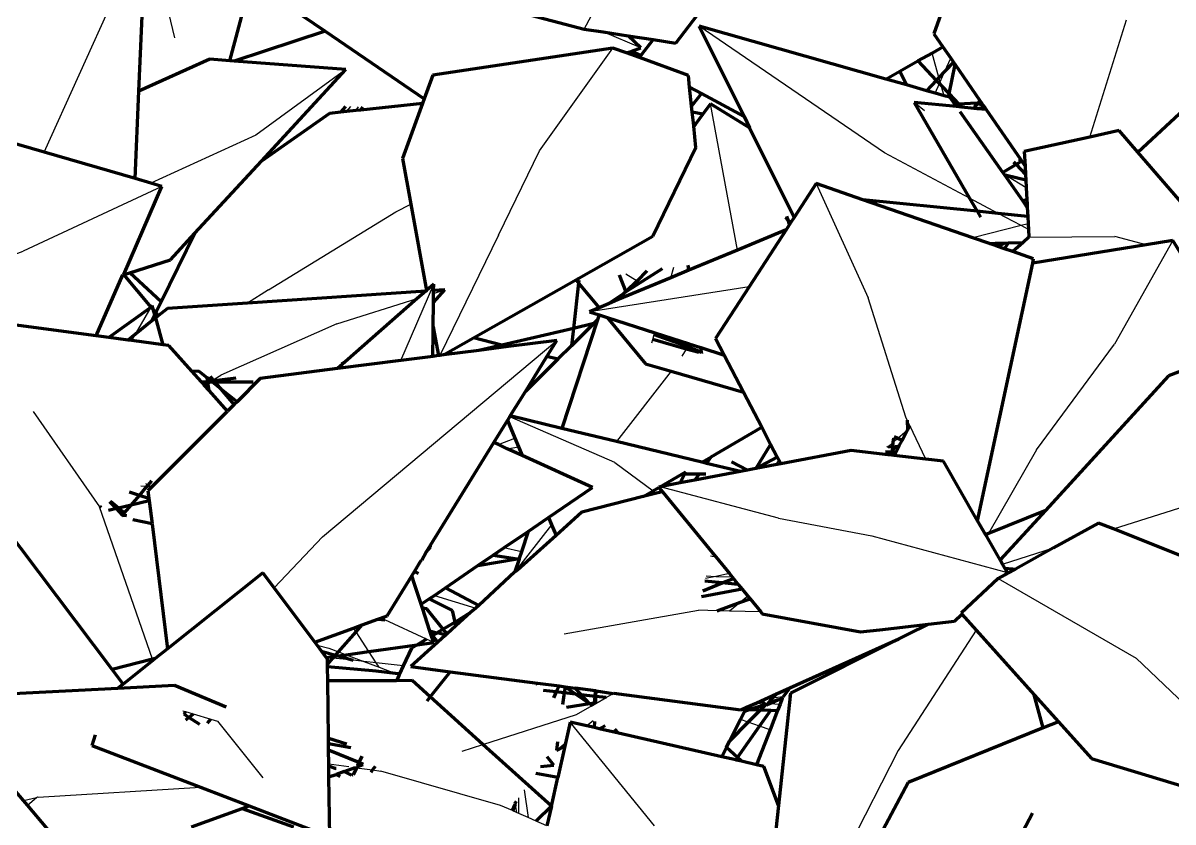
# Model space of a CAD drawing. Header units: millimetres. Extents: x 4307 to 31003, y 2809 to 20009.
# Drawn here: x 7468.9 to 7540.7, y 8043.1 to 8093 of the extents above; entities that cross this region are included whole.
import ezdxf

# ---------------------------------------------------------------- set-up
doc = ezdxf.new("R2010")
doc.units = ezdxf.units.MM
doc.layers.add('ProfileEdges', color=7, linetype='Continuous')

msp = doc.modelspace()

# ---------------------------------------------------------------- linework, layer by layer
for p, q in [((7503.914, 8092.614), (7508.449, 8101.017)), ((7470.182, 8084.923), (7476.547, 8098.984)), ((7476.81, 8098.435), (7478.332, 8092.071)), ((7522.686, 8084.889), (7511.106, 8092.794)), ((7535.52, 8085.876), (7537.809, 8093.196)), ((7507.458, 8091.443), (7505.097, 8092.435)), ((7501.133, 8085.011), (7505.713, 8091.435)), ((7526.088, 8089.592), (7525.653, 8091.121)), ((7526.458, 8089.982), (7526.82, 8090.798)), ((7489.033, 8090.101), (7483.396, 8085.999)), ((7526.166, 8089.321), (7526.458, 8089.982)), ((7525.853, 8088.616), (7526.116, 8089.21)), ((7526.166, 8089.321), (7526.088, 8089.592)), ((7526.116, 8089.21), (7526.166, 8089.321)), ((7526.232, 8089.088), (7526.166, 8089.321)), ((7526.412, 8088.458), (7526.232, 8089.088)), ((7489.061, 8087.463), (7489.343, 8087.781)), ((7489.654, 8087.525), (7489.828, 8087.764)), ((7513.498, 8078.817), (7511.814, 8087.941)), ((7525.173, 8087.523), (7524.542, 8088.038)), ((7528.426, 8088.009), (7528.441, 8087.888)), ((7528.47, 8087.647), (7528.441, 8087.888)), ((7483.396, 8085.999), (7476.838, 8082.999)), ((7498.558, 8079.751), (7501.133, 8085.011)), ((7527.989, 8082.07), (7522.686, 8084.889)), ((7530.298, 8083.468), (7531.54, 8082.731)), ((7477.53, 8082.799), (7468.867, 8078.758)), ((7518.411, 8082.972), (7521.658, 8075.844)), ((7529.795, 8081.111), (7527.989, 8082.07)), ((7484.201, 8076.337), (7492.158, 8081.199)), ((7492.158, 8081.199), (7493.093, 8081.676)), ((7531.22, 8080.354), (7529.795, 8081.111)), ((7531.22, 8080.354), (7528.203, 8079.588)), ((7531.661, 8080.466), (7531.22, 8080.354)), ((7531.681, 8080.109), (7531.22, 8080.354)), ((7498.558, 8079.751), (7494.901, 8072.242)), ((7531.707, 8079.618), (7537.081, 8079.673)), ((7539.035, 8079.145), (7537.081, 8079.673)), ((7529.491, 8079.24), (7529.503, 8079.139)), ((7540.708, 8079.413), (7537.048, 8072.947)), ((7466.216, 8077.768), (7468.867, 8078.758)), ((7509.332, 8077.086), (7509.53, 8077.759)), ((7506.515, 8077.33), (7507.222, 8076.907)), ((7484.201, 8076.337), (7482.881, 8075.51)), ((7492.473, 8071.929), (7494.517, 8076.69)), ((7494.51, 8076.112), (7495.219, 8076.336)), ((7514.229, 8076.532), (7504.242, 8074.971)), ((7488.474, 8074.208), (7493.493, 8075.791)), ((7524.024, 8068.386), (7521.658, 8075.844)), ((7475.894, 8073.58), (7476.871, 8075.266)), ((7488.474, 8074.208), (7481.212, 8071.01)), ((7475.656, 8073.169), (7475.894, 8073.58)), ((7487.579, 8060.928), (7502.214, 8073.183)), ((7508.145, 8073.034), (7508.204, 8073.236)), ((7508.204, 8073.236), (7508.295, 8073.546)), ((7508.295, 8073.546), (7508.327, 8073.657)), ((7510.295, 8072.643), (7510.029, 8072.195)), ((7510.388, 8072.801), (7510.295, 8072.643)), ((7510.484, 8072.963), (7510.388, 8072.801)), ((7532.185, 8066.339), (7537.048, 8072.947)), ((7480.741, 8070.726), (7481.212, 8071.01)), ((7509.354, 8071.254), (7505.931, 8066.864)), ((7480.183, 8070.39), (7480.409, 8070.527)), ((7480.604, 8070.644), (7480.741, 8070.726)), ((7469.491, 8068.742), (7473.64, 8062.789)), ((7505.831, 8065.56), (7499.271, 8068.413)), ((7524.109, 8068.205), (7524.024, 8068.386)), ((7524.269, 8067.866), (7524.109, 8068.205)), ((7524.105, 8067.555), (7523.514, 8067.063)), ((7525.258, 8065.767), (7524.269, 8067.866)), ((7498.558, 8066.675), (7499.586, 8067.086)), ((7523.211, 8066.799), (7522.924, 8066.549)), ((7523.514, 8067.063), (7523.211, 8066.799)), ((7499.111, 8066.422), (7499.816, 8066.544)), ((7522.914, 8066.039), (7523.131, 8066.23)), ((7523.162, 8066.258), (7523.532, 8066.584)), ((7532.185, 8066.339), (7529.187, 8061.131)), ((7505.831, 8065.56), (7508.234, 8063.793)), ((7516.082, 8065.701), (7515.855, 8065.405)), ((7476.597, 8064.053), (7476.224, 8064.071)), ((7476.669, 8064.137), (7476.534, 8064.224)), ((7476.817, 8064.043), (7476.597, 8064.053)), ((7476.817, 8064.043), (7476.669, 8064.137)), ((7476.875, 8064.005), (7476.817, 8064.043)), ((7516.061, 8062.079), (7508.658, 8064.041)), ((7536.984, 8061.41), (7544.873, 8063.913)), ((7508.234, 8063.793), (7508.441, 8063.641)), ((7476.942, 8053.275), (7473.64, 8062.789)), ((7501.882, 8061.672), (7499.591, 8058.734)), ((7516.061, 8062.079), (7521.885, 8060.987)), ((7521.885, 8060.987), (7530.362, 8058.69)), ((7529.187, 8061.131), (7529.072, 8060.931)), ((7484.55, 8057.742), (7487.579, 8060.928)), ((7499.999, 8059.975), (7498.909, 8060.229)), ((7530.061, 8059.214), (7533.234, 8060.221)), ((7511.814, 8059.735), (7512.141, 8059.668)), ((7512.148, 8058.451), (7511.498, 8058.311)), ((7511.534, 8058.474), (7512.148, 8058.451)), ((7512.989, 8058.632), (7512.148, 8058.451)), ((7512.148, 8058.451), (7513.169, 8058.412)), ((7529.777, 8058.308), (7538.414, 8053.337)), ((7493.394, 8057.915), (7493.32, 8057.956)), ((7494.573, 8057.259), (7497.141, 8056.472)), ((7513.683, 8056.831), (7513.007, 8056.287)), ((7514.154, 8057.209), (7513.683, 8056.831)), ((7502.672, 8054.864), (7511.061, 8056.341)), ((7512.235, 8056.308), (7511.061, 8056.341)), ((7513.007, 8056.287), (7512.235, 8056.308)), ((7514.953, 8056.233), (7513.007, 8056.287)), ((7489.667, 8054.983), (7489.512, 8055.221)), ((7491.462, 8055.732), (7491.218, 8055.844)), ((7494.07, 8054.531), (7491.462, 8055.732)), ((7490.464, 8053.755), (7489.667, 8054.983)), ((7494.516, 8054.325), (7494.07, 8054.531)), ((7495.24, 8054.759), (7494.756, 8054.944)), ((7528.409, 8055.1), (7523.529, 8047.588)), ((7487.231, 8054.148), (7487.972, 8053.967)), ((7487.972, 8053.967), (7488.57, 8053.739)), ((7490.922, 8053.05), (7490.464, 8053.755)), ((7476.968, 8053.2), (7476.942, 8053.275)), ((7488.217, 8053.339), (7487.804, 8053.38)), ((7489.478, 8053.216), (7488.217, 8053.339)), ((7488.57, 8053.739), (7489.052, 8053.556)), ((7489.052, 8053.556), (7490.146, 8053.139)), ((7490.146, 8053.139), (7489.478, 8053.216)), ((7490.922, 8053.05), (7490.146, 8053.139)), ((7490.146, 8053.139), (7491.101, 8052.775)), ((7492.614, 8052.855), (7490.922, 8053.05)), ((7491.101, 8052.775), (7490.922, 8053.05)), ((7543.444, 8048.538), (7538.414, 8053.337)), ((7491.101, 8052.775), (7492.126, 8052.385)), ((7492.126, 8052.385), (7492.357, 8052.297)), ((7500.936, 8051.648), (7501.005, 8051.784)), ((7504.637, 8050.507), (7505.289, 8050.881)), ((7505.289, 8050.881), (7505.731, 8051.135)), ((7516.362, 8050.925), (7515.656, 8050.841)), ((7516.787, 8050.975), (7516.675, 8050.962)), ((7503.443, 8049.823), (7504.413, 8050.379)), ((7504.413, 8050.379), (7504.436, 8050.392)), ((7504.436, 8050.392), (7504.637, 8050.507)), ((7514.698, 8050.563), (7515.275, 8050.456)), ((7515.656, 8050.841), (7515.198, 8050.787)), ((7515.386, 8050.517), (7515.505, 8050.509)), ((7515.505, 8050.509), (7516.154, 8050.465)), ((7478.851, 8050.055), (7479.02, 8050.005)), ((7479.02, 8050.005), (7479.484, 8049.866)), ((7479.484, 8049.866), (7480.585, 8049.536)), ((7480.585, 8049.536), (7481.016, 8049.407)), ((7497.595, 8047.957), (7503.443, 8049.823)), ((7514.167, 8049.339), (7513.68, 8049.508)), ((7481.016, 8049.407), (7483.852, 8045.87)), ((7508.321, 8042.878), (7503.045, 8049.355)), ((7504.481, 8049.426), (7504.094, 8049.115)), ((7514.876, 8049.094), (7514.167, 8049.339)), ((7515.533, 8048.866), (7514.876, 8049.094)), ((7502.749, 8048.033), (7502.181, 8047.576)), ((7496.291, 8047.54), (7497.595, 8047.957)), ((7523.529, 8047.588), (7519.883, 8040.412)), ((7487.964, 8046.743), (7489.207, 8046.574)), ((7489.693, 8046.507), (7490.704, 8046.369)), ((7490.704, 8046.369), (7491.22, 8046.299)), ((7498.696, 8044.148), (7491.22, 8046.299)), ((7469.815, 8044.664), (7479.953, 8045.283)), ((7468.885, 8044.459), (7469.705, 8044.64)), ((7469.133, 8044.167), (7469.705, 8044.64)), ((7469.705, 8044.64), (7469.761, 8044.686)), ((7469.761, 8044.686), (7469.815, 8044.664)), ((7499.841, 8043.644), (7499.83, 8044.618)), ((7500.179, 8045.12), (7500.424, 8043.388)), ((7499.432, 8043.824), (7498.696, 8044.148)), ((7499.466, 8043.809), (7499.432, 8043.824)), ((7499.687, 8043.712), (7499.466, 8043.809)), ((7499.609, 8044.198), (7499.687, 8043.712)), ((7499.841, 8043.644), (7499.687, 8043.712)), ((7500.424, 8043.388), (7499.841, 8043.644)), ((7500.915, 8043.172), (7500.424, 8043.388)), ((7501.593, 8042.874), (7500.915, 8043.172))]:
    msp.add_line(p, q)
at = {"layer": 'ProfileEdges', "lineweight": 211}
for p, q in [((7509.641, 8091.747), (7515.465, 8099.332)), ((7476.097, 8088.732), (7476.517, 8098.296)), ((7527.687, 8097.817), (7525.769, 8092.323)), ((7481.778, 8090.642), (7483.105, 8095.639)), ((7483.105, 8095.639), (7487.731, 8092.482)), ((7499.88, 8093.666), (7503.914, 8092.614)), ((7503.914, 8092.614), (7505.097, 8092.435)), ((7522.761, 8089.492), (7511.106, 8092.794)), ((7511.106, 8092.794), (7513.907, 8087.158)), ((7487.731, 8092.482), (7482.043, 8090.622)), ((7487.731, 8092.482), (7493.918, 8088.26)), ((7505.097, 8092.435), (7506.669, 8092.197)), ((7507.458, 8091.443), (7506.669, 8092.197)), ((7506.669, 8092.197), (7508.227, 8091.961)), ((7508.227, 8091.961), (7507.461, 8090.958)), ((7508.227, 8091.961), (7509.641, 8091.747)), ((7525.769, 8092.323), (7526.333, 8091.505)), ((7505.713, 8091.435), (7494.456, 8089.744)), ((7506.561, 8091.126), (7505.713, 8091.435)), ((7506.561, 8091.126), (7506.898, 8091.245)), ((7507.366, 8090.834), (7506.561, 8091.126)), ((7506.898, 8091.245), (7507.458, 8091.443)), ((7506.898, 8091.245), (7507.461, 8090.958)), ((7524.774, 8090.626), (7525.653, 8091.121)), ((7525.653, 8091.121), (7526.333, 8091.505)), ((7526.333, 8091.505), (7526.82, 8090.798)), ((7480.524, 8090.735), (7476.097, 8088.732)), ((7481.778, 8090.642), (7480.524, 8090.735)), ((7482.043, 8090.622), (7481.778, 8090.642)), ((7489.033, 8090.101), (7482.043, 8090.622)), ((7507.461, 8090.958), (7507.366, 8090.834)), ((7510.433, 8089.719), (7507.366, 8090.834)), ((7523.649, 8089.993), (7524.774, 8090.626)), ((7524.774, 8090.626), (7525.921, 8089.416)), ((7526.994, 8090.546), (7526.458, 8089.982)), ((7526.722, 8088.571), (7527.089, 8090.409)), ((7526.82, 8090.798), (7526.994, 8090.546)), ((7526.994, 8090.546), (7527.089, 8090.409)), ((7527.089, 8090.409), (7528.637, 8088.162)), ((7483.75, 8084.375), (7489.033, 8090.101)), ((7494.456, 8089.744), (7493.918, 8088.26)), ((7510.508, 8088.998), (7510.433, 8089.719)), ((7522.761, 8089.492), (7523.649, 8089.993)), ((7523.649, 8089.993), (7524.048, 8089.128)), ((7526.458, 8089.982), (7526.088, 8089.592)), ((7510.508, 8088.998), (7511.246, 8088.599)), ((7510.634, 8087.801), (7510.508, 8088.998)), ((7524.048, 8089.128), (7522.761, 8089.492)), ((7525.309, 8088.77), (7524.048, 8089.128)), ((7525.921, 8089.416), (7525.309, 8088.77)), ((7526.088, 8089.592), (7525.921, 8089.416)), ((7525.921, 8089.416), (7526.116, 8089.21)), ((7526.116, 8089.21), (7526.232, 8089.088)), ((7526.232, 8089.088), (7526.722, 8088.571)), ((7538.519, 8084.928), (7543.076, 8089.183)), ((7475.858, 8083.283), (7476.097, 8088.732)), ((7493.918, 8088.26), (7493.81, 8087.961)), ((7511.246, 8088.599), (7510.634, 8087.801)), ((7511.246, 8088.599), (7513.907, 8087.158)), ((7525.853, 8088.616), (7525.309, 8088.77)), ((7526.412, 8088.458), (7525.853, 8088.616)), ((7526.684, 8088.381), (7526.412, 8088.458)), ((7526.684, 8088.381), (7526.722, 8088.571)), ((7526.773, 8088.356), (7526.684, 8088.381)), ((7526.722, 8088.571), (7527.314, 8087.947)), ((7527.067, 8087.937), (7526.773, 8088.356)), ((7489.005, 8087.792), (7488.689, 8087.424)), ((7489.654, 8087.525), (7489.061, 8087.463)), ((7489.939, 8087.555), (7489.654, 8087.525)), ((7493.81, 8087.961), (7489.939, 8087.555)), ((7489.939, 8087.555), (7490.089, 8087.755)), ((7493.81, 8087.961), (7492.571, 8084.538)), ((7510.673, 8087.433), (7510.634, 8087.801)), ((7511.814, 8087.941), (7511.34, 8087.314)), ((7514.258, 8086.45), (7511.814, 8087.941)), ((7524.542, 8088.038), (7527.989, 8082.07)), ((7527.181, 8087.775), (7524.542, 8088.038)), ((7527.067, 8087.937), (7527.314, 8087.947)), ((7527.181, 8087.775), (7527.067, 8087.937)), ((7527.507, 8087.743), (7527.181, 8087.775)), ((7527.314, 8087.947), (7528.426, 8088.009)), ((7527.314, 8087.947), (7527.507, 8087.743)), ((7528.281, 8087.666), (7527.507, 8087.743)), ((7528.426, 8088.009), (7528.281, 8087.666)), ((7528.441, 8087.888), (7528.281, 8087.666)), ((7528.47, 8087.647), (7528.281, 8087.666)), ((7528.506, 8087.979), (7528.426, 8088.009)), ((7528.506, 8087.979), (7528.441, 8087.888)), ((7528.944, 8087.717), (7528.47, 8087.647)), ((7529.031, 8087.591), (7528.47, 8087.647)), ((7528.637, 8088.162), (7528.506, 8087.979)), ((7528.506, 8087.979), (7528.748, 8088.002)), ((7528.852, 8087.851), (7528.506, 8087.979)), ((7528.637, 8088.162), (7528.748, 8088.002)), ((7528.748, 8088.002), (7528.852, 8087.851)), ((7528.852, 8087.851), (7528.944, 8087.717)), ((7528.944, 8087.717), (7529.031, 8087.591)), ((7529.031, 8087.591), (7531.173, 8084.485)), ((7488.013, 8087.353), (7483.75, 8084.375)), ((7488.689, 8087.424), (7488.013, 8087.353)), ((7489.061, 8087.463), (7488.689, 8087.424)), ((7511.34, 8087.314), (7510.673, 8087.433)), ((7510.743, 8086.762), (7510.673, 8087.433)), ((7511.34, 8087.314), (7510.867, 8086.688)), ((7513.907, 8087.158), (7514.258, 8086.45)), ((7530.078, 8083.66), (7527.411, 8087.45)), ((7470.182, 8084.923), (7466.035, 8086.122)), ((7510.867, 8086.688), (7510.743, 8086.762)), ((7510.765, 8086.553), (7510.743, 8086.762)), ((7510.867, 8086.688), (7510.765, 8086.553)), ((7510.904, 8085.228), (7510.765, 8086.553)), ((7514.258, 8086.45), (7517.038, 8080.857)), ((7537.348, 8086.277), (7535.52, 8085.876)), ((7538.519, 8084.928), (7537.348, 8086.277)), ((7535.52, 8085.876), (7531.419, 8084.974)), ((7475.858, 8083.283), (7470.182, 8084.923)), ((7508.212, 8079.692), (7510.904, 8085.228)), ((7531.419, 8084.974), (7531.468, 8084.055)), ((7542.287, 8080.587), (7538.519, 8084.928)), ((7479.597, 8079.873), (7483.75, 8084.375)), ((7492.571, 8084.538), (7493.093, 8081.676)), ((7530.908, 8084.155), (7530.078, 8083.66)), ((7530.734, 8084.339), (7530.908, 8084.155)), ((7531.256, 8084.363), (7530.908, 8084.155)), ((7530.908, 8084.155), (7531.496, 8083.534)), ((7531.054, 8084.503), (7531.173, 8084.485)), ((7531.173, 8084.485), (7531.256, 8084.363)), ((7531.256, 8084.363), (7531.468, 8084.055)), ((7531.468, 8084.055), (7531.496, 8083.534)), ((7476.838, 8082.999), (7475.858, 8083.283)), ((7530.196, 8083.493), (7530.078, 8083.66)), ((7530.298, 8083.468), (7530.196, 8083.493)), ((7531.323, 8081.891), (7530.196, 8083.493)), ((7531.516, 8083.176), (7530.298, 8083.468)), ((7531.496, 8083.534), (7531.516, 8083.176)), ((7475.149, 8077.286), (7477.53, 8082.799)), ((7477.53, 8082.799), (7476.838, 8082.999)), ((7518.411, 8082.972), (7517.038, 8080.857)), ((7521.324, 8081.965), (7518.411, 8082.972)), ((7531.516, 8083.176), (7531.54, 8082.731)), ((7531.54, 8082.731), (7531.581, 8081.961)), ((7528.466, 8081.245), (7521.324, 8081.965)), ((7528.203, 8079.588), (7521.324, 8081.965)), ((7527.989, 8082.07), (7528.466, 8081.245)), ((7531.581, 8081.961), (7531.323, 8081.891)), ((7531.46, 8081.697), (7531.323, 8081.891)), ((7531.581, 8081.961), (7531.593, 8081.735)), ((7493.093, 8081.676), (7494.073, 8076.3)), ((7528.466, 8081.245), (7528.676, 8080.882)), ((7529.795, 8081.111), (7528.466, 8081.245)), ((7531.637, 8080.925), (7529.795, 8081.111)), ((7531.593, 8081.735), (7531.46, 8081.697)), ((7531.606, 8081.488), (7531.46, 8081.697)), ((7531.593, 8081.735), (7531.606, 8081.488)), ((7531.606, 8081.488), (7531.637, 8080.925)), ((7516.661, 8080.689), (7516.511, 8080.856)), ((7516.751, 8080.416), (7516.532, 8080.078)), ((7516.661, 8080.689), (7516.585, 8080.919)), ((7516.751, 8080.416), (7516.661, 8080.689)), ((7516.816, 8080.515), (7516.661, 8080.689)), ((7516.816, 8080.515), (7516.751, 8080.416)), ((7517.038, 8080.857), (7516.816, 8080.515)), ((7531.637, 8080.925), (7531.661, 8080.466)), ((7531.661, 8080.466), (7531.681, 8080.109)), ((7479.597, 8079.873), (7477.485, 8075.59)), ((7478.066, 8078.214), (7479.597, 8079.873)), ((7503.595, 8077.074), (7508.212, 8079.692)), ((7516.532, 8080.078), (7513.498, 8078.817)), ((7516.532, 8080.078), (7514.229, 8076.532)), ((7531.707, 8079.618), (7531.345, 8079.295)), ((7531.681, 8080.109), (7531.707, 8079.618)), ((7529.233, 8079.232), (7528.203, 8079.588)), ((7529.233, 8079.232), (7529.491, 8079.24)), ((7529.503, 8079.139), (7529.233, 8079.232)), ((7529.491, 8079.24), (7529.622, 8079.243)), ((7529.728, 8079.061), (7529.503, 8079.139)), ((7529.622, 8079.243), (7530.173, 8079.26)), ((7529.622, 8079.243), (7529.728, 8079.061)), ((7529.764, 8079.048), (7529.728, 8079.061)), ((7529.764, 8079.048), (7530.173, 8079.26)), ((7530.187, 8078.902), (7529.764, 8079.048)), ((7530.173, 8079.26), (7530.402, 8079.267)), ((7530.402, 8079.267), (7530.187, 8078.902)), ((7530.704, 8078.723), (7530.187, 8078.902)), ((7530.402, 8079.267), (7531.345, 8079.295)), ((7531.345, 8079.295), (7530.704, 8078.723)), ((7539.035, 8079.145), (7531.943, 8078.01)), ((7540.708, 8079.413), (7539.035, 8079.145)), ((7541.238, 8078.551), (7540.708, 8079.413)), ((7475.532, 8077.408), (7478.066, 8078.214)), ((7513.498, 8078.817), (7510.463, 8077.556)), ((7532, 8078.276), (7530.704, 8078.723)), ((7531.943, 8078.01), (7532, 8078.276)), ((7508.796, 8077.655), (7506.524, 8076.215)), ((7507.839, 8077.519), (7507.222, 8076.907)), ((7510.463, 8077.556), (7509.332, 8077.086)), ((7510.463, 8077.556), (7510.413, 8077.885)), ((7528.502, 8061.92), (7531.943, 8078.01)), ((7473.422, 8073.467), (7475.096, 8077.27)), ((7475.096, 8077.27), (7475.149, 8077.286)), ((7475.149, 8077.286), (7475.532, 8077.408)), ((7476.871, 8075.266), (7475.149, 8077.286)), ((7477.485, 8075.59), (7475.532, 8077.408)), ((7497.013, 8073.343), (7503.595, 8077.074)), ((7503.573, 8076.756), (7503.249, 8073.932)), ((7503.595, 8077.074), (7503.459, 8076.894)), ((7503.459, 8076.894), (7503.573, 8076.756)), ((7503.591, 8076.913), (7503.573, 8076.756)), ((7503.573, 8076.756), (7504.846, 8075.222)), ((7509.332, 8077.086), (7506.01, 8075.706)), ((7506.111, 8077.272), (7506.524, 8076.215)), ((7507.222, 8076.907), (7506.524, 8076.215)), ((7494.022, 8076.256), (7482.881, 8075.51)), ((7494.022, 8076.256), (7493.493, 8075.791)), ((7494.073, 8076.3), (7494.022, 8076.256)), ((7494.517, 8076.69), (7494.073, 8076.3)), ((7494.503, 8075.539), (7495.219, 8076.336)), ((7494.503, 8075.539), (7494.51, 8076.112)), ((7494.51, 8076.112), (7494.512, 8076.289)), ((7494.512, 8076.289), (7494.517, 8076.69)), ((7495.219, 8076.336), (7494.512, 8076.289)), ((7506.407, 8076.099), (7505.438, 8075.468)), ((7506.407, 8076.099), (7506.01, 8075.706)), ((7506.524, 8076.215), (7506.407, 8076.099)), ((7514.229, 8076.532), (7512.129, 8073.3)), ((7476.926, 8075.361), (7476.871, 8075.266)), ((7476.994, 8075.122), (7476.926, 8075.361)), ((7477.485, 8075.59), (7477.159, 8074.929)), ((7482.881, 8075.51), (7477.883, 8075.176)), ((7493.493, 8075.791), (7488.985, 8071.835)), ((7494.486, 8074.035), (7494.503, 8075.539)), ((7505.438, 8075.468), (7504.846, 8075.222)), ((7506.01, 8075.706), (7505.438, 8075.468)), ((7476.871, 8075.266), (7474.217, 8073.361)), ((7476.994, 8075.122), (7476.871, 8075.266)), ((7477.089, 8074.787), (7476.886, 8074.375)), ((7477.147, 8074.584), (7476.886, 8074.375)), ((7477.089, 8074.787), (7476.994, 8075.122)), ((7477.159, 8074.929), (7476.994, 8075.122)), ((7477.159, 8074.929), (7477.089, 8074.787)), ((7477.147, 8074.584), (7477.089, 8074.787)), ((7477.328, 8074.73), (7477.147, 8074.584)), ((7477.623, 8072.907), (7477.147, 8074.584)), ((7477.328, 8074.73), (7477.159, 8074.929)), ((7477.883, 8075.176), (7477.328, 8074.73)), ((7504.846, 8075.222), (7504.242, 8074.971)), ((7504.242, 8074.971), (7504.861, 8074.772)), ((7504.861, 8074.772), (7504.761, 8074.468)), ((7504.861, 8074.772), (7505.351, 8074.614)), ((7505.351, 8074.614), (7507.756, 8071.717)), ((7505.351, 8074.614), (7508.327, 8073.657)), ((7473.422, 8073.467), (7465.066, 8074.581)), ((7476.886, 8074.375), (7475.894, 8073.58)), ((7494.481, 8073.639), (7494.486, 8074.035)), ((7494.486, 8074.035), (7494.55, 8073.682)), ((7503.249, 8073.932), (7498.782, 8072.891)), ((7504.761, 8074.468), (7502.532, 8067.685)), ((7504.519, 8074.228), (7503.125, 8072.847)), ((7503.249, 8073.932), (7503.125, 8072.847)), ((7504.519, 8074.228), (7503.249, 8073.932)), ((7504.761, 8074.468), (7504.519, 8074.228)), ((7474.217, 8073.361), (7473.422, 8073.467)), ((7475.422, 8073.2), (7474.217, 8073.361)), ((7475.894, 8073.58), (7475.422, 8073.2)), ((7475.656, 8073.169), (7475.422, 8073.2)), ((7477.623, 8072.907), (7475.656, 8073.169)), ((7494.464, 8072.185), (7494.481, 8073.639)), ((7494.481, 8073.639), (7494.55, 8073.682)), ((7494.55, 8073.682), (7494.815, 8072.231)), ((7495.12, 8072.27), (7497.013, 8073.343)), ((7498.782, 8072.891), (7497.013, 8073.343)), ((7502.214, 8073.183), (7499.174, 8072.792)), ((7501.592, 8072.175), (7502.214, 8073.183)), ((7510.295, 8072.643), (7508.204, 8073.236)), ((7508.295, 8073.546), (7510.388, 8072.801)), ((7508.327, 8073.657), (7510.484, 8072.963)), ((7512.129, 8073.3), (7512.671, 8072.259)), ((7477.969, 8072.861), (7477.623, 8072.907)), ((7479.412, 8071.251), (7477.969, 8072.861)), ((7497.341, 8072.556), (7495.12, 8072.27)), ((7498.782, 8072.891), (7497.341, 8072.556)), ((7499.174, 8072.792), (7497.341, 8072.556)), ((7499.174, 8072.792), (7498.782, 8072.891)), ((7503.125, 8072.847), (7502.272, 8072.001)), ((7511.09, 8072.418), (7510.295, 8072.643)), ((7510.388, 8072.801), (7511.247, 8072.451)), ((7510.484, 8072.963), (7511.204, 8072.731)), ((7511.204, 8072.731), (7512.671, 8072.259)), ((7511.247, 8072.451), (7511.204, 8072.731)), ((7511.247, 8072.451), (7511.325, 8072.467)), ((7544.855, 8072.676), (7540.436, 8070.969)), ((7492.473, 8071.929), (7488.512, 8071.42)), ((7488.985, 8071.835), (7488.512, 8071.42)), ((7488.985, 8071.835), (7488.75, 8071.72)), ((7494.464, 8072.185), (7492.473, 8071.929)), ((7494.815, 8072.231), (7494.464, 8072.185)), ((7494.901, 8072.242), (7494.815, 8072.231)), ((7495.12, 8072.27), (7494.901, 8072.242)), ((7500.247, 8069.995), (7501.592, 8072.175)), ((7502.272, 8072.001), (7500.247, 8069.995)), ((7502.272, 8072.001), (7501.592, 8072.175)), ((7507.756, 8071.717), (7509.354, 8071.254)), ((7512.671, 8072.259), (7513.875, 8069.943)), ((7479.864, 8071.23), (7479.412, 8071.251)), ((7480.005, 8070.589), (7479.412, 8071.251)), ((7480.359, 8070.838), (7479.864, 8071.23)), ((7488.512, 8071.42), (7483.681, 8070.798)), ((7509.354, 8071.254), (7513.875, 8069.943)), ((7480.005, 8070.589), (7480.399, 8070.59)), ((7480.083, 8070.501), (7480.005, 8070.589)), ((7480.409, 8070.527), (7480.083, 8070.501)), ((7480.183, 8070.39), (7480.083, 8070.501)), ((7480.487, 8070.051), (7480.183, 8070.39)), ((7480.359, 8070.838), (7480.347, 8070.911)), ((7480.604, 8070.644), (7480.359, 8070.838)), ((7480.399, 8070.59), (7480.359, 8070.838)), ((7480.399, 8070.59), (7480.464, 8070.559)), ((7480.409, 8070.527), (7480.399, 8070.59)), ((7480.409, 8070.527), (7480.464, 8070.559)), ((7480.487, 8070.051), (7480.409, 8070.527)), ((7480.464, 8070.559), (7480.515, 8070.59)), ((7480.515, 8070.59), (7480.604, 8070.644)), ((7480.515, 8070.59), (7480.668, 8070.591)), ((7480.741, 8070.726), (7480.562, 8070.936)), ((7482.153, 8070.817), (7480.604, 8070.644)), ((7480.668, 8070.591), (7480.604, 8070.644)), ((7481.238, 8070.143), (7480.668, 8070.591)), ((7480.668, 8070.591), (7480.856, 8070.591)), ((7480.856, 8070.591), (7480.741, 8070.726)), ((7480.856, 8070.591), (7483.232, 8070.596)), ((7481.238, 8070.143), (7480.856, 8070.591)), ((7483.681, 8070.798), (7482.235, 8069.355)), ((7540.436, 8070.969), (7532.743, 8062.568)), ((7481.642, 8068.762), (7480.487, 8070.051)), ((7482.06, 8069.179), (7481.238, 8070.143)), ((7482.235, 8069.355), (7481.238, 8070.143)), ((7499.302, 8068.464), (7500.247, 8069.995)), ((7513.875, 8069.943), (7515.011, 8067.76)), ((7482.06, 8069.179), (7481.642, 8068.762)), ((7482.235, 8069.355), (7482.06, 8069.179)), ((7476.875, 8064.005), (7481.642, 8068.762)), ((7498.278, 8066.803), (7499.124, 8068.175)), ((7499.124, 8068.175), (7499.271, 8068.413)), ((7499.124, 8068.175), (7499.586, 8067.086)), ((7499.271, 8068.413), (7499.302, 8068.464)), ((7502.532, 8067.685), (7499.302, 8068.464)), ((7524.109, 8068.205), (7524.128, 8067.598)), ((7505.931, 8066.864), (7502.532, 8067.685)), ((7511.843, 8065.905), (7515.011, 8067.76)), ((7515.011, 8067.76), (7515.569, 8066.688)), ((7524.105, 8067.555), (7523.778, 8066.936)), ((7524.128, 8067.598), (7524.105, 8067.555)), ((7524.269, 8067.866), (7524.128, 8067.598)), ((7494.327, 8060.401), (7498.278, 8066.803)), ((7498.558, 8066.675), (7498.278, 8066.803)), ((7499.586, 8067.086), (7499.816, 8066.544)), ((7511.277, 8065.574), (7505.931, 8066.864)), ((7515.569, 8066.688), (7514.646, 8065.176)), ((7515.569, 8066.688), (7515.982, 8065.892)), ((7523.211, 8066.799), (7523.188, 8066.54)), ((7523.235, 8067.069), (7523.211, 8066.799)), ((7523.514, 8067.063), (7523.295, 8067.169)), ((7523.778, 8066.936), (7523.514, 8067.063)), ((7523.597, 8066.592), (7523.778, 8066.936)), ((7499.111, 8066.422), (7498.558, 8066.675)), ((7500.049, 8065.993), (7499.111, 8066.422)), ((7499.816, 8066.544), (7500.049, 8065.993)), ((7504.436, 8063.989), (7500.049, 8065.993)), ((7520.608, 8066.306), (7516.202, 8065.471)), ((7522.914, 8066.039), (7520.608, 8066.306)), ((7522.738, 8066.239), (7523.131, 8066.23)), ((7522.896, 8066.503), (7522.924, 8066.549)), ((7523.14, 8066.013), (7522.914, 8066.039)), ((7522.924, 8066.549), (7523.188, 8066.54)), ((7523.131, 8066.23), (7523.162, 8066.258)), ((7523.131, 8066.23), (7523.14, 8066.013)), ((7523.283, 8065.996), (7523.14, 8066.013)), ((7523.188, 8066.54), (7523.162, 8066.258)), ((7523.162, 8066.258), (7523.403, 8066.224)), ((7523.188, 8066.54), (7523.532, 8066.584)), ((7523.403, 8066.224), (7523.283, 8065.996)), ((7525.258, 8065.767), (7523.283, 8065.996)), ((7523.597, 8066.592), (7523.403, 8066.224)), ((7523.532, 8066.584), (7523.597, 8066.592)), ((7511.277, 8065.574), (7511.843, 8065.905)), ((7511.565, 8065.504), (7511.277, 8065.574)), ((7511.565, 8065.504), (7511.843, 8065.905)), ((7513.681, 8064.993), (7511.565, 8065.504)), ((7513.127, 8065.594), (7514.125, 8065.077)), ((7515.982, 8065.892), (7514.646, 8065.176)), ((7515.855, 8065.405), (7514.646, 8065.176)), ((7516.202, 8065.471), (7515.855, 8065.405)), ((7515.982, 8065.892), (7516.082, 8065.701)), ((7516.082, 8065.701), (7516.202, 8065.471)), ((7526.361, 8065.639), (7525.258, 8065.767)), ((7528.502, 8061.92), (7526.361, 8065.639)), ((7508.658, 8064.041), (7510.023, 8064.84)), ((7510.197, 8064.838), (7509.92, 8064.28)), ((7510.023, 8064.84), (7510.27, 8064.984)), ((7510.197, 8064.838), (7510.023, 8064.84)), ((7510.27, 8064.984), (7510.197, 8064.838)), ((7511.096, 8064.826), (7510.197, 8064.838)), ((7513.681, 8064.993), (7510.837, 8064.454)), ((7510.837, 8064.454), (7511.096, 8064.826)), ((7511.096, 8064.826), (7511.128, 8064.873)), ((7511.53, 8064.821), (7511.096, 8064.826)), ((7514.125, 8065.077), (7513.681, 8064.993)), ((7514.646, 8065.176), (7514.125, 8065.077)), ((7476.127, 8063.505), (7476.597, 8064.053)), ((7476.597, 8064.053), (7476.669, 8064.137)), ((7476.875, 8064.005), (7476.663, 8063.793)), ((7476.669, 8064.137), (7476.9, 8064.406)), ((7501.691, 8062.122), (7504.436, 8063.989)), ((7508.234, 8063.793), (7508.592, 8064.002)), ((7508.658, 8064.041), (7508.574, 8064.025)), ((7508.574, 8064.025), (7508.592, 8064.002)), ((7508.592, 8064.002), (7508.811, 8063.735)), ((7509.92, 8064.28), (7508.658, 8064.041)), ((7510.837, 8064.454), (7509.92, 8064.28)), ((7474.691, 8062.684), (7474.287, 8063.11)), ((7474.827, 8062.717), (7474.326, 8063.129)), ((7476.127, 8063.505), (7475.505, 8063.714)), ((7475.612, 8062.905), (7476.127, 8063.505)), ((7476.74, 8063.175), (7475.612, 8062.905)), ((7476.724, 8063.305), (7476.127, 8063.505)), ((7476.663, 8063.793), (7476.724, 8063.305)), ((7476.724, 8063.305), (7476.74, 8063.175)), ((7476.74, 8063.175), (7476.919, 8061.739)), ((7507.615, 8063.43), (7503.775, 8062.451)), ((7507.615, 8063.43), (7508.234, 8063.793)), ((7508.441, 8063.641), (7507.615, 8063.43)), ((7508.811, 8063.735), (7508.441, 8063.641)), ((7508.811, 8063.735), (7511.92, 8059.938)), ((7473.756, 8062.744), (7473.677, 8062.807)), ((7474.691, 8062.684), (7474.206, 8062.568)), ((7474.827, 8062.717), (7474.691, 8062.684)), ((7475.075, 8062.28), (7474.691, 8062.684)), ((7475.612, 8062.905), (7474.827, 8062.717)), ((7475.193, 8062.417), (7474.827, 8062.717)), ((7475.075, 8062.28), (7475.193, 8062.417)), ((7475.193, 8062.417), (7475.612, 8062.905)), ((7475.269, 8062.354), (7475.193, 8062.417)), ((7503.775, 8062.451), (7502.167, 8061.001)), ((7532.743, 8062.568), (7529.187, 8061.131)), ((7532.743, 8062.568), (7529.91, 8059.475)), ((7474.431, 8052.645), (7467.561, 8061.747)), ((7475.043, 8062.242), (7475.075, 8062.28)), ((7475.151, 8062.2), (7475.075, 8062.28)), ((7475.246, 8062.163), (7475.269, 8062.354)), ((7476.919, 8061.739), (7475.719, 8061.978)), ((7476.919, 8061.739), (7477.89, 8053.933)), ((7500.42, 8061.257), (7501.691, 8062.122)), ((7501.691, 8062.122), (7501.882, 8061.672)), ((7501.882, 8061.672), (7502.167, 8061.001)), ((7529, 8061.055), (7528.502, 8061.92)), ((7536.053, 8061.781), (7533.234, 8060.221)), ((7536.984, 8061.41), (7536.053, 8061.781)), ((7498.909, 8060.229), (7500.42, 8061.257)), ((7502.167, 8061.001), (7499.76, 8058.832)), ((7500.42, 8061.257), (7499.999, 8059.975)), ((7529.187, 8061.131), (7529, 8061.055)), ((7529.072, 8060.931), (7529, 8061.055)), ((7529.91, 8059.475), (7529.072, 8060.931)), ((7544.096, 8058.585), (7536.984, 8061.41)), ((7494.051, 8059.953), (7494.327, 8060.401)), ((7494.051, 8059.953), (7494.326, 8060.264)), ((7494.326, 8060.264), (7494.327, 8060.401)), ((7498.231, 8059.768), (7498.909, 8060.229)), ((7533.234, 8060.221), (7530.86, 8058.907)), ((7493.771, 8059.457), (7494.051, 8059.953)), ((7497.282, 8059.123), (7498.231, 8059.768)), ((7497.282, 8059.123), (7499.727, 8059.548)), ((7498.231, 8059.768), (7499.727, 8059.548)), ((7499.853, 8059.529), (7499.591, 8058.734)), ((7499.727, 8059.548), (7499.867, 8059.572)), ((7499.727, 8059.548), (7499.853, 8059.529)), ((7499.867, 8059.572), (7499.853, 8059.529)), ((7499.999, 8059.975), (7499.867, 8059.572)), ((7511.851, 8059.903), (7511.92, 8059.938)), ((7511.92, 8059.938), (7512.141, 8059.668)), ((7512.141, 8059.668), (7512.989, 8058.632)), ((7493.313, 8058.757), (7493.722, 8059.419)), ((7493.722, 8059.419), (7493.771, 8059.457)), ((7495.246, 8057.738), (7497.282, 8059.123)), ((7499.591, 8058.734), (7499.76, 8058.832)), ((7530.061, 8059.214), (7529.91, 8059.475)), ((7530.2, 8058.972), (7530.061, 8059.214)), ((7530.748, 8058.845), (7530.199, 8058.541)), ((7530.2, 8058.972), (7530.683, 8058.924)), ((7530.362, 8058.69), (7530.2, 8058.972)), ((7530.683, 8058.924), (7530.748, 8058.845)), ((7530.683, 8058.924), (7530.86, 8058.907)), ((7530.86, 8058.907), (7530.748, 8058.845)), ((7483.852, 8058.677), (7477.89, 8053.933)), ((7484.55, 8057.742), (7483.852, 8058.677)), ((7491.603, 8055.984), (7493.146, 8058.485)), ((7493.146, 8058.485), (7493.313, 8058.757)), ((7493.32, 8057.956), (7493.146, 8058.485)), ((7493.567, 8058.623), (7493.313, 8058.757)), ((7499.591, 8058.734), (7497.327, 8056.64)), ((7512.548, 8058.042), (7511.461, 8058.143)), ((7512.548, 8058.042), (7513.241, 8058.324)), ((7512.989, 8058.632), (7513.169, 8058.412)), ((7513.169, 8058.412), (7513.241, 8058.324)), ((7513.241, 8058.324), (7513.549, 8057.948)), ((7529.777, 8058.308), (7527.472, 8056.143)), ((7530.199, 8058.541), (7529.777, 8058.308)), ((7530.199, 8058.541), (7530.362, 8058.69)), ((7487.09, 8054.336), (7484.55, 8057.742)), ((7493.731, 8056.708), (7493.32, 8057.956)), ((7494.573, 8057.259), (7495.246, 8057.738)), ((7497.327, 8056.64), (7495.246, 8057.738)), ((7513.786, 8057.659), (7511.245, 8057.171)), ((7511.328, 8057.543), (7512.548, 8058.042)), ((7513.549, 8057.948), (7512.548, 8058.042)), ((7513.549, 8057.948), (7513.786, 8057.659)), ((7513.786, 8057.659), (7514.154, 8057.209)), ((7493.731, 8056.708), (7494.224, 8057.043)), ((7493.813, 8056.461), (7493.731, 8056.708)), ((7494.224, 8057.043), (7494.573, 8057.259)), ((7495.702, 8056.323), (7494.224, 8057.043)), ((7497.327, 8056.64), (7497.141, 8056.472)), ((7512.235, 8056.308), (7513.683, 8056.831)), ((7513.683, 8056.831), (7514.286, 8057.048)), ((7514.154, 8057.209), (7514.286, 8057.048)), ((7514.286, 8057.048), (7514.953, 8056.233)), ((7491.218, 8055.844), (7491.603, 8055.984)), ((7494.091, 8056.417), (7493.813, 8056.461)), ((7494.282, 8055.037), (7493.813, 8056.461)), ((7495.115, 8055.159), (7494.091, 8056.417)), ((7495.85, 8055.601), (7495.702, 8056.323)), ((7496.827, 8056.189), (7495.85, 8055.601)), ((7496.827, 8056.189), (7495.901, 8055.354)), ((7497.141, 8056.472), (7496.827, 8056.189)), ((7514.953, 8056.233), (7515.049, 8056.116)), ((7515.049, 8056.116), (7521.185, 8054.978)), ((7527.048, 8055.661), (7527.519, 8056.091)), ((7527.472, 8056.143), (7527.519, 8056.091)), ((7527.519, 8056.091), (7528.409, 8055.1)), ((7487.09, 8054.336), (7489.512, 8055.221)), ((7489.512, 8055.221), (7490.05, 8055.417)), ((7489.667, 8054.983), (7490.05, 8055.417)), ((7490.05, 8055.417), (7491.03, 8055.775)), ((7491.03, 8055.775), (7491.218, 8055.844)), ((7491.03, 8055.775), (7491.462, 8055.732)), ((7495.85, 8055.601), (7495.115, 8055.159)), ((7495.901, 8055.354), (7495.356, 8054.863)), ((7495.901, 8055.354), (7495.85, 8055.601)), ((7522.385, 8055.118), (7525.435, 8055.473)), ((7525.435, 8055.473), (7524.124, 8054.816)), ((7525.435, 8055.473), (7527.048, 8055.661)), ((7488.57, 8053.739), (7489.667, 8054.983)), ((7494.07, 8054.531), (7493.487, 8054.18)), ((7494.707, 8054.914), (7494.282, 8055.037)), ((7494.325, 8054.906), (7494.282, 8055.037)), ((7494.325, 8054.906), (7494.446, 8054.757)), ((7494.386, 8054.721), (7494.325, 8054.906)), ((7494.446, 8054.757), (7494.386, 8054.721)), ((7494.516, 8054.325), (7494.386, 8054.721)), ((7494.707, 8054.914), (7494.446, 8054.757)), ((7494.446, 8054.757), (7494.779, 8054.343)), ((7494.707, 8054.914), (7494.756, 8054.944)), ((7495.115, 8055.159), (7494.756, 8054.944)), ((7494.756, 8054.944), (7495.285, 8054.799)), ((7495.24, 8054.759), (7494.779, 8054.343)), ((7495.356, 8054.863), (7495.115, 8055.159)), ((7495.285, 8054.799), (7495.24, 8054.759)), ((7495.356, 8054.863), (7495.285, 8054.799)), ((7516.764, 8051.489), (7523.579, 8054.543)), ((7523.579, 8054.543), (7516.806, 8051.149)), ((7521.185, 8054.978), (7522.385, 8055.118)), ((7524.124, 8054.816), (7523.579, 8054.543)), ((7528.409, 8055.1), (7532.039, 8051.063)), ((7477.89, 8053.933), (7477.119, 8053.319)), ((7487.231, 8054.148), (7487.09, 8054.336)), ((7487.506, 8053.778), (7487.231, 8054.148)), ((7487.506, 8053.778), (7488.384, 8053.528)), ((7487.804, 8053.38), (7487.506, 8053.778)), ((7489.052, 8053.556), (7490.464, 8053.755)), ((7490.464, 8053.755), (7493.487, 8054.18)), ((7493.122, 8053.961), (7492.614, 8052.855)), ((7494.779, 8054.343), (7493.089, 8052.82)), ((7493.487, 8054.18), (7493.122, 8053.961)), ((7493.487, 8054.18), (7494.516, 8054.325)), ((7476.942, 8053.275), (7474.431, 8052.645)), ((7476.968, 8053.2), (7475.121, 8051.73)), ((7477.119, 8053.319), (7476.942, 8053.275)), ((7477.119, 8053.319), (7476.968, 8053.2)), ((7487.804, 8053.38), (7488.317, 8053.452)), ((7487.874, 8053.285), (7487.804, 8053.38)), ((7487.879, 8052.955), (7487.874, 8053.285)), ((7487.879, 8052.955), (7488.217, 8053.339)), ((7488.217, 8053.339), (7488.317, 8053.452)), ((7488.317, 8053.452), (7488.384, 8053.528)), ((7488.317, 8053.452), (7488.54, 8053.484)), ((7488.384, 8053.528), (7488.57, 8053.739)), ((7488.384, 8053.528), (7488.54, 8053.484)), ((7488.54, 8053.484), (7489.052, 8053.556)), ((7488.54, 8053.484), (7489.478, 8053.216)), ((7475.121, 8051.73), (7474.431, 8052.645)), ((7487.881, 8052.807), (7487.879, 8052.955)), ((7490.926, 8052.522), (7487.881, 8052.807)), ((7487.893, 8051.935), (7487.881, 8052.807)), ((7492.126, 8052.385), (7490.926, 8052.522)), ((7492.383, 8052.355), (7492.126, 8052.385)), ((7492.383, 8052.355), (7492.357, 8052.297)), ((7492.614, 8052.855), (7492.383, 8052.355)), ((7493.089, 8052.82), (7495.54, 8052.499)), ((7495.54, 8052.499), (7494.298, 8050.925)), ((7495.54, 8052.499), (7501.005, 8051.784)), ((7475.121, 8051.73), (7474.774, 8051.454)), ((7478.323, 8051.638), (7474.774, 8051.454)), ((7481.551, 8050.288), (7478.323, 8051.638)), ((7492.191, 8051.938), (7487.893, 8051.935)), ((7487.942, 8048.347), (7487.893, 8051.935)), ((7492.357, 8052.297), (7492.191, 8051.938)), ((7493.172, 8051.939), (7492.191, 8051.938)), ((7494.298, 8050.925), (7493.172, 8051.939)), ((7501.005, 8051.784), (7502.348, 8051.608)), ((7502.348, 8051.608), (7502.174, 8051.237)), ((7502.348, 8051.608), (7502.723, 8051.559)), ((7474.774, 8051.454), (7459.916, 8050.683)), ((7494.298, 8050.925), (7494.083, 8050.653)), ((7497.595, 8047.957), (7494.298, 8050.925)), ((7502.174, 8051.237), (7501.375, 8051.328)), ((7502.174, 8051.237), (7502.002, 8050.872)), ((7502.672, 8051.18), (7502.174, 8051.237)), ((7502.672, 8051.18), (7502.573, 8050.456)), ((7502.723, 8051.559), (7502.672, 8051.18)), ((7503.401, 8051.097), (7502.672, 8051.18)), ((7502.723, 8051.559), (7503.401, 8051.097)), ((7502.723, 8051.559), (7503.352, 8051.477)), ((7503.758, 8051.056), (7503.352, 8051.477)), ((7504.633, 8051.309), (7503.352, 8051.477)), ((7503.401, 8051.097), (7504.261, 8050.512)), ((7503.758, 8051.056), (7503.401, 8051.097)), ((7504.261, 8050.512), (7503.758, 8051.056)), ((7504.603, 8050.96), (7503.758, 8051.056)), ((7504.569, 8050.56), (7504.603, 8050.96)), ((7504.603, 8050.96), (7504.633, 8051.309)), ((7504.657, 8050.953), (7504.603, 8050.96)), ((7504.633, 8051.309), (7504.674, 8051.303)), ((7504.637, 8050.507), (7504.657, 8050.953)), ((7504.657, 8050.953), (7504.674, 8051.303)), ((7505.289, 8050.881), (7504.657, 8050.953)), ((7504.674, 8051.303), (7505.731, 8051.135)), ((7505.731, 8051.135), (7505.774, 8051.159)), ((7505.774, 8051.159), (7513.71, 8050.12)), ((7515.198, 8050.787), (7515.925, 8051.113)), ((7515.925, 8051.113), (7515.656, 8050.841)), ((7515.925, 8051.113), (7516.764, 8051.489)), ((7516.787, 8050.975), (7516.054, 8044.139)), ((7516.296, 8050.833), (7516.362, 8050.925)), ((7516.764, 8051.489), (7516.362, 8050.925)), ((7516.806, 8051.149), (7516.787, 8050.975)), ((7532.598, 8048.989), (7532.039, 8051.063)), ((7532.039, 8051.063), (7533.557, 8049.375)), ((7502.812, 8050.282), (7504.261, 8050.512)), ((7504.261, 8050.512), (7504.569, 8050.56)), ((7504.261, 8050.512), (7504.332, 8050.463)), ((7504.332, 8050.463), (7504.436, 8050.392)), ((7504.413, 8050.379), (7504.332, 8050.463)), ((7513.71, 8050.12), (7514.069, 8050.281)), ((7513.998, 8050.142), (7514.069, 8050.281)), ((7514.069, 8050.281), (7514.698, 8050.563)), ((7515.275, 8050.456), (7514.276, 8050.131)), ((7514.698, 8050.563), (7514.97, 8050.685)), ((7515.275, 8050.456), (7514.929, 8050.108)), ((7514.97, 8050.685), (7515.198, 8050.787)), ((7514.97, 8050.685), (7515.275, 8050.456)), ((7515.275, 8050.456), (7515.338, 8050.52)), ((7515.275, 8050.456), (7515.317, 8050.425)), ((7515.317, 8050.425), (7515.505, 8050.509)), ((7515.338, 8050.52), (7515.386, 8050.517)), ((7515.656, 8050.841), (7515.386, 8050.517)), ((7516.015, 8050.735), (7515.386, 8050.517)), ((7515.505, 8050.509), (7516.015, 8050.735)), ((7516.154, 8050.465), (7516, 8050.069)), ((7516.015, 8050.735), (7516.296, 8050.833)), ((7516.296, 8050.833), (7516.154, 8050.465)), ((7478.931, 8049.84), (7479.02, 8050.005)), ((7479.225, 8049.646), (7478.931, 8049.84)), ((7479.04, 8049.488), (7479.225, 8049.646)), ((7479.225, 8049.646), (7479.484, 8049.866)), ((7479.913, 8049.194), (7479.225, 8049.646)), ((7480.385, 8049.285), (7480.585, 8049.536)), ((7513.009, 8048.17), (7513.68, 8049.508)), ((7513.68, 8049.508), (7513.934, 8050.013)), ((7513.934, 8050.013), (7513.998, 8050.142)), ((7514.276, 8050.131), (7513.934, 8050.013)), ((7513.998, 8050.142), (7514.276, 8050.131)), ((7514.929, 8050.108), (7514.167, 8049.339)), ((7514.276, 8050.131), (7514.929, 8050.108)), ((7514.876, 8049.094), (7515.582, 8050.092)), ((7514.929, 8050.108), (7515.582, 8050.092)), ((7516, 8050.069), (7515.533, 8048.866)), ((7515.582, 8050.092), (7516, 8050.069)), ((7503.045, 8049.355), (7502.749, 8048.033)), ((7504.094, 8049.115), (7503.045, 8049.355)), ((7504.567, 8049.007), (7504.094, 8049.115)), ((7504.567, 8049.007), (7504.585, 8049.387)), ((7504.852, 8048.942), (7504.567, 8049.007)), ((7504.852, 8048.942), (7505.236, 8049.138)), ((7506.073, 8048.662), (7504.852, 8048.942)), ((7506.073, 8048.662), (7505.835, 8048.909)), ((7514.167, 8049.339), (7513.009, 8048.17)), ((7513.492, 8047.14), (7514.876, 8049.094)), ((7515.533, 8048.866), (7514.689, 8046.692)), ((7532.598, 8048.989), (7524.153, 8045.589)), ((7533.557, 8049.375), (7532.598, 8048.989)), ((7533.557, 8049.375), (7535.616, 8047.084)), ((7468.885, 8044.459), (7465.341, 8048.624)), ((7473.356, 8048.557), (7473.15, 8047.886)), ((7487.942, 8048.347), (7489.066, 8047.987)), ((7487.946, 8048.022), (7487.942, 8048.347)), ((7487.946, 8048.022), (7489.342, 8047.77)), ((7487.952, 8047.61), (7487.946, 8048.022)), ((7502.254, 8048.11), (7502.181, 8047.576)), ((7502.749, 8048.033), (7502.707, 8047.845)), ((7512.516, 8047.188), (7506.073, 8048.662)), ((7512.805, 8047.764), (7513.009, 8048.17)), ((7473.15, 8047.886), (7479.953, 8045.283)), ((7489.837, 8046.822), (7487.952, 8047.61)), ((7487.964, 8046.743), (7487.952, 8047.61)), ((7501.87, 8044.108), (7497.595, 8047.957)), ((7502.181, 8047.576), (7502.707, 8047.845)), ((7502.707, 8047.845), (7502.272, 8045.903)), ((7512.516, 8047.188), (7512.805, 8047.764)), ((7513.492, 8047.14), (7512.805, 8047.764)), ((7487.965, 8046.631), (7487.964, 8046.743)), ((7487.965, 8046.631), (7488.389, 8046.456)), ((7487.975, 8045.926), (7487.965, 8046.631)), ((7489.716, 8046.559), (7490.117, 8046.704)), ((7489.837, 8046.822), (7489.76, 8046.653)), ((7490.027, 8047.234), (7489.837, 8046.822)), ((7490.117, 8046.704), (7489.837, 8046.822)), ((7490.867, 8046.576), (7490.704, 8046.369)), ((7501.196, 8046.585), (7502.031, 8046.67)), ((7502.031, 8046.67), (7501.612, 8047.184)), ((7513.386, 8046.99), (7512.516, 8047.188)), ((7513.386, 8046.99), (7513.492, 8047.14)), ((7513.429, 8046.98), (7513.386, 8046.99)), ((7513.492, 8047.14), (7513.429, 8046.98)), ((7513.748, 8046.907), (7513.429, 8046.98)), ((7513.748, 8046.907), (7513.492, 8047.14)), ((7514.689, 8046.692), (7513.748, 8046.907)), ((7515.143, 8046.588), (7514.689, 8046.692)), ((7516.054, 8044.139), (7515.143, 8046.588)), ((7535.616, 8047.084), (7546.348, 8043.836)), ((7487.975, 8045.926), (7488.422, 8046.089)), ((7488.026, 8042.195), (7487.975, 8045.926)), ((7488.427, 8046.461), (7488.389, 8046.456)), ((7488.914, 8046.267), (7488.422, 8046.089)), ((7488.682, 8045.952), (7488.422, 8046.089)), ((7488.914, 8046.267), (7489.607, 8046.519)), ((7488.914, 8046.267), (7489.38, 8046.047)), ((7489.443, 8046.056), (7489.38, 8046.047)), ((7489.693, 8046.507), (7489.488, 8046.062)), ((7489.607, 8046.519), (7489.693, 8046.507)), ((7489.716, 8046.559), (7489.693, 8046.507)), ((7490.704, 8046.369), (7490.58, 8046.211)), ((7502.272, 8045.903), (7500.891, 8046.147)), ((7501.87, 8044.108), (7502.272, 8045.903)), ((7479.953, 8045.283), (7482.997, 8044.119)), ((7524.153, 8045.589), (7522.417, 8042.302)), ((7469.133, 8044.167), (7468.885, 8044.459)), ((7499.595, 8044.279), (7499.686, 8044.41)), ((7472.436, 8040.284), (7469.133, 8044.167)), ((7479.375, 8042.804), (7482.556, 8043.959)), ((7482.556, 8043.959), (7482.997, 8044.119)), ((7482.556, 8043.959), (7485.763, 8042.809)), ((7482.997, 8044.119), (7488.026, 8042.195)), ((7499.432, 8043.824), (7499.609, 8044.198)), ((7499.609, 8044.198), (7499.466, 8043.809)), ((7499.595, 8044.279), (7499.609, 8044.198)), ((7501.87, 8044.108), (7500.915, 8043.172)), ((7501.87, 8044.108), (7501.593, 8042.874)), ((7516.054, 8044.139), (7515.057, 8034.847)), ((7529.928, 8039.862), (7531.939, 8043.677))]:
    msp.add_line(p, q, dxfattribs=at)

doc.saveas('drawing.dxf')
